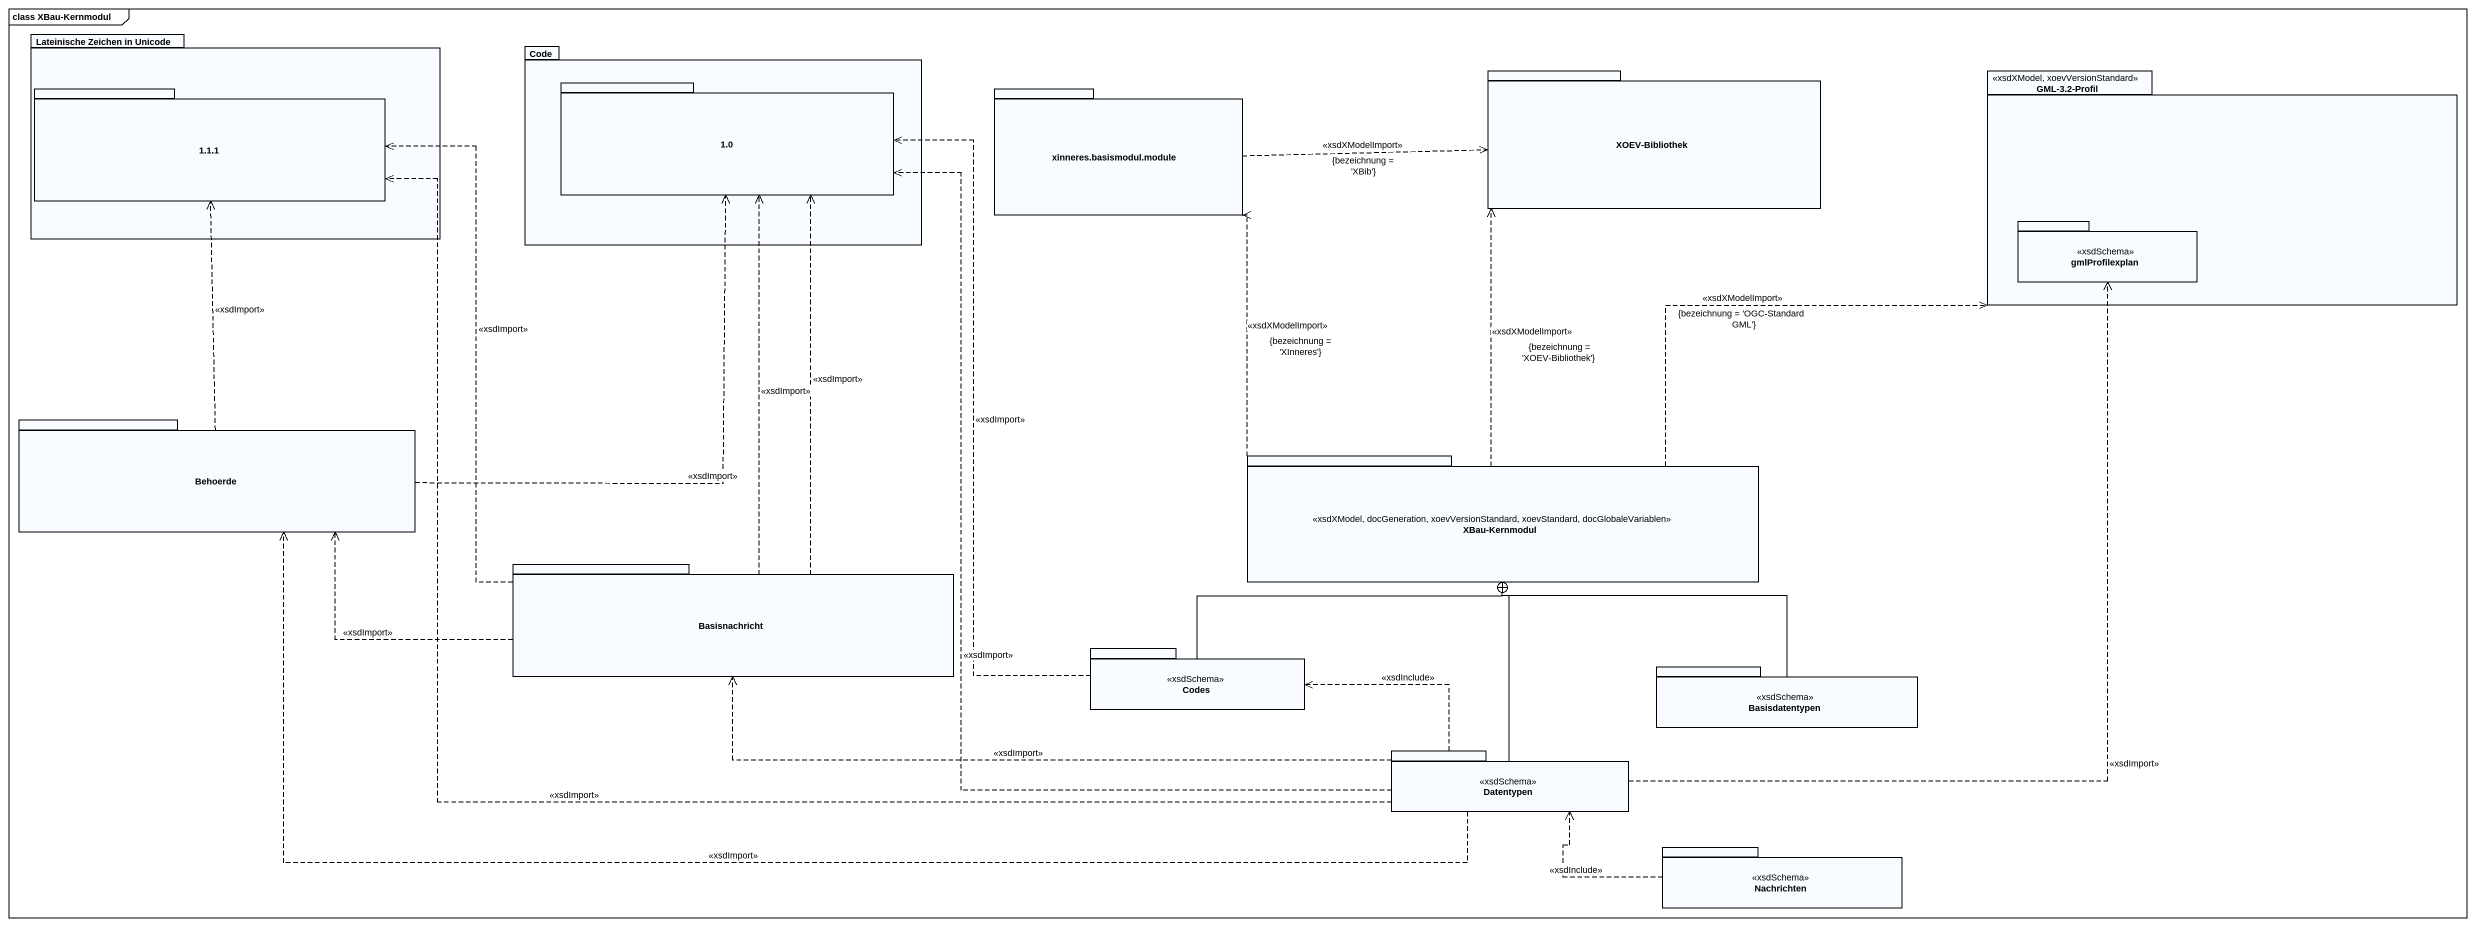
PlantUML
@startuml
mainframe class XBau-Kernmodul
package "Lateinische Zeichen in Unicode" as Lateinische_Zeichen_in {
  package "1.1.1" as p1_1_1 {
  }
}
package Code {
  package "1.0" as p1_0 {
  }
}
package "XOEV-Bibliothek" as XOEV_Bibliothek {
}
package "GML-3.2-Profil" as GML_3_2_Profil <<xsdXModel, xoevVersionStandard>> {
  package gmlProfilexplan <<xsdSchema>> {
  }
}
package "xinneres.basismodul.module" as xinneres_basismodul_module {
}
package Behoerde {
}
package "XBau-Kernmodul" as XBau_Kernmodul <<xsdXModel, docGeneration, xoevVersionStandard, xoevStandard, docGlobaleVariablen>> {
}
package Basisnachricht {
}
package Codes <<xsdSchema>> {
}
package Basisdatentypen <<xsdSchema>> {
}
package Datentypen <<xsdSchema>> {
}
package Nachrichten <<xsdSchema>> {
}
xinneres_basismodul_module .right.> XOEV_Bibliothek : <<xsdXModelImport>>\n{bezeichnung = 'XBib'}
Behoerde .up.> p1_0 : <<xsdImport>>
Behoerde .up.> p1_1_1 : <<xsdImport>>
XBau_Kernmodul .up.> XOEV_Bibliothek : <<xsdXModelImport>>\n{bezeichnung = 'XOEV-Bibliothek'}
XBau_Kernmodul .right.> GML_3_2_Profil : <<xsdXModelImport>>\n{bezeichnung = 'OGC-Standard GML'}
XBau_Kernmodul .up.> xinneres_basismodul_module : <<xsdXModelImport>>\n{bezeichnung = 'XInneres'}
Basisnachricht .up.> p1_0 : <<xsdImport>>
Basisnachricht .up.> p1_0 : <<xsdImport>>
Basisnachricht .up.> p1_1_1 : <<xsdImport>>
Basisnachricht .left.> Behoerde : <<xsdImport>>
Codes .up.> p1_0 : <<xsdImport>>
Codes -right-+ XBau_Kernmodul
Basisdatentypen -up-+ XBau_Kernmodul
Datentypen .up.> p1_0 : <<xsdImport>>
Datentypen .left.> p1_1_1 : <<xsdImport>>
Datentypen .up.> gmlProfilexplan : <<xsdImport>>
Datentypen .left.> Behoerde : <<xsdImport>>
Datentypen -up-+ XBau_Kernmodul
Datentypen .left.> Basisnachricht : <<xsdImport>>
Datentypen .left.> Codes : <<xsdInclude>>
Nachrichten .left.> Datentypen : <<xsdInclude>>
@enduml
